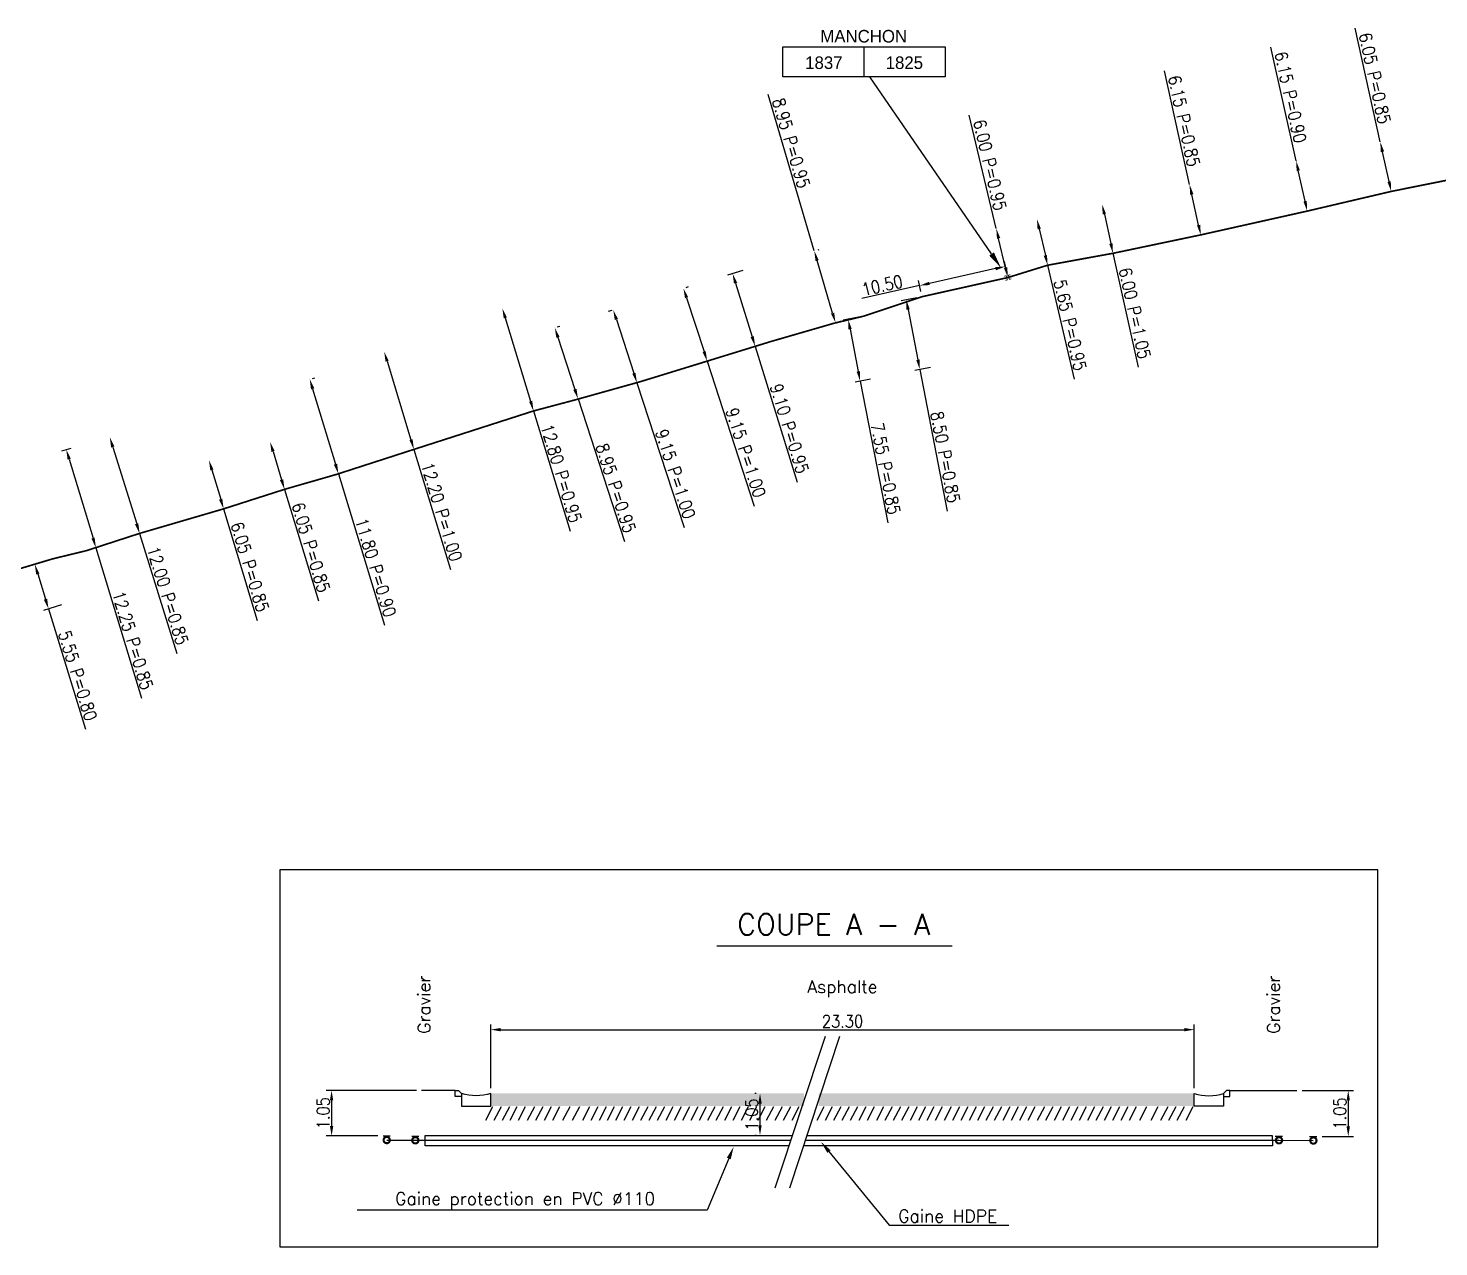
# Model space of a CAD drawing. Header units: millimetres. Extents: x 139000 to 140000, y 124026 to 124498.
# Drawn here: x 139328 to 139496.4, y 124191.3 to 124336.8 of the extents above; entities that cross this region are included whole.
import ezdxf
from ezdxf.enums import TextEntityAlignment as Align

# ---------------------------------------------------------------- set-up
doc = ezdxf.new("R2010")
doc.units = ezdxf.units.MM
doc.linetypes.add('CENTER2', pattern=[28.575, 19.05, -3.175, 3.175, -3.175])
doc.layers.get('0').update_dxf_attribs({"linetype": 'CONTINUOUS'})
doc.layers.get('DEFPOINTS').update_dxf_attribs({"linetype": 'CONTINUOUS'})
doc.layers.add('BF05', color=7, linetype='CONTINUOUS')
doc.layers.add('O_100', color=6, linetype='CONTINUOUS')
doc.styles.get("Standard").update_dxf_attribs({"font": 'romans.shx', "width": 0.85})
doc.styles.add('TXT', font='txt')
doc.dimstyles.get("Standard").update_dxf_attribs({"dimtxt": 1.5, "dimasz": 1.2, "dimexe": 0.625, "dimexo": 0.625, "dimgap": 0.25, "dimtad": 1, "dimdec": 1, "dimzin": 0, "dimdsep": 46, "dimtxsty": 'Standard', "dimcen": -0.5, "dimadec": 0, "dimazin": 0, "dimtfac": 1, "dimtdec": 1, "dimtmove": 0, "dimatfit": 3, "dimfxl": 0, "dimtolj": 1, "dimtzin": 0, "dimarcsym": 0})

# ---------------------------------------------------------------- blocks, each defined once
blk = doc.blocks.new('*D4')
at = {"layer": 'DEFPOINTS', "color": 0, "linetype": 'Continuous', "transparency": 16777216}
for p in [(139384.59, 124303.38), (139388.31, 124291.13), (139388.31, 124291.13)]:
    blk.add_point(p, dxfattribs=at)
at = {"layer": 'O_100', "color": 0, "linetype": 'Continuous', "lineweight": -2, "transparency": 16777216}
for p, q in [((139384.94, 124302.23), (139387.96, 124292.28)), ((139388.31, 124291.13), (139392.67, 124276.78))]:
    blk.add_line(p, q, dxfattribs=at)
at = {"layer": 'O_100', "color": 0, "linetype": 'Continuous', "transparency": 16777216}
for points in [[(139385.13, 124302.29), (139384.75, 124302.18), (139384.59, 124303.38)], [(139388.15, 124292.34), (139387.77, 124292.22), (139388.31, 124291.13)]]:
    blk.add_solid(points, dxfattribs=at)
at = {"layer": 'O_100', "color": 0, "linetype": 'Continuous', "transparency": 16777216, "insert": (139391.62, 124283.68), "char_height": 1.5, "attachment_point": 5, "rotation": 286.8833}
blk.add_mtext('\\A1;12.80 P=0.95', dxfattribs=at)
blk = doc.blocks.new('*D5')
at = {"layer": 'DEFPOINTS', "color": 0, "linetype": 'Continuous', "transparency": 16777216}
for p in [(139370.48, 124298.22), (139374.03, 124286.54), (139374.03, 124286.54)]:
    blk.add_point(p, dxfattribs=at)
at = {"layer": 'O_100', "color": 0, "linetype": 'Continuous', "lineweight": -2, "transparency": 16777216}
for p, q in [((139370.83, 124297.07), (139373.68, 124287.69)), ((139374.03, 124286.54), (139378.38, 124272.19))]:
    blk.add_line(p, q, dxfattribs=at)
at = {"layer": 'O_100', "color": 0, "linetype": 'Continuous', "transparency": 16777216}
for points in [[(139371.02, 124297.13), (139370.64, 124297.01), (139370.48, 124298.22)], [(139373.87, 124287.75), (139373.49, 124287.63), (139374.03, 124286.54)]]:
    blk.add_solid(points, dxfattribs=at)
at = {"layer": 'O_100', "color": 0, "linetype": 'Continuous', "transparency": 16777216, "insert": (139377.34, 124279.09), "char_height": 1.5, "attachment_point": 5, "rotation": 286.8833}
blk.add_mtext('\\A1;12.20 P=1.00', dxfattribs=at)
blk = doc.blocks.new('*D6')
at = {"layer": 'DEFPOINTS', "color": 0, "linetype": 'Continuous', "transparency": 16777216}
for p in [(139361.31, 124294.84), (139364.74, 124283.54), (139365.01, 124283.63)]:
    blk.add_point(p, dxfattribs=at)
at = {"layer": 'O_100', "color": 0, "linetype": 'Continuous', "lineweight": -2, "transparency": 16777216}
for p, q in [((139361.91, 124295.02), (139362.19, 124295.1)), ((139361.94, 124293.77), (139364.67, 124284.78)), ((139365.01, 124283.63), (139370.5, 124265.55)), ((139365.34, 124283.73), (139365.61, 124283.81))]:
    blk.add_line(p, q, dxfattribs=at)
at = {"layer": 'O_100', "color": 0, "linetype": 'Continuous', "transparency": 16777216}
for points in [[(139362.13, 124293.83), (139361.74, 124293.71), (139361.59, 124294.92)], [(139364.86, 124284.83), (139364.47, 124284.72), (139365.01, 124283.63)]]:
    blk.add_solid(points, dxfattribs=at)
at = {"layer": 'O_100', "color": 0, "linetype": 'Continuous', "transparency": 16777216, "insert": (139369.46, 124272.44), "char_height": 1.5, "attachment_point": 5, "rotation": 286.8833}
blk.add_mtext('\\A1;11.80 P=0.90', dxfattribs=at)
blk = doc.blocks.new('*D7')
at = {"layer": 'DEFPOINTS', "color": 0, "linetype": 'Continuous', "transparency": 16777216}
for p in [(139356.86, 124287.44), (139358.58, 124281.77), (139358.58, 124281.77)]:
    blk.add_point(p, dxfattribs=at)
at = {"layer": 'O_100', "color": 0, "linetype": 'Continuous', "lineweight": -2, "transparency": 16777216}
for p, q in [((139357.21, 124286.29), (139358.23, 124282.92)), ((139358.58, 124281.77), (139362.62, 124268.46))]:
    blk.add_line(p, q, dxfattribs=at)
at = {"layer": 'O_100', "color": 0, "linetype": 'Continuous', "transparency": 16777216}
for points in [[(139357.4, 124286.35), (139357.02, 124286.23), (139356.86, 124287.44)], [(139358.43, 124282.97), (139358.04, 124282.86), (139358.58, 124281.77)]]:
    blk.add_solid(points, dxfattribs=at)
at = {"layer": 'O_100', "color": 0, "linetype": 'Continuous', "transparency": 16777216, "insert": (139361.73, 124274.83), "char_height": 1.5, "attachment_point": 5, "rotation": 286.8833}
blk.add_mtext('\\A1;6.05 P=0.85', dxfattribs=at)
blk = doc.blocks.new('*D8')
at = {"layer": 'DEFPOINTS', "color": 0, "linetype": 'Continuous', "transparency": 16777216}
for p in [(139349.56, 124285.23), (139351.31, 124279.44), (139351.31, 124279.44)]:
    blk.add_point(p, dxfattribs=at)
at = {"layer": 'O_100', "color": 0, "linetype": 'Continuous', "lineweight": -2, "transparency": 16777216}
for p, q in [((139349.91, 124284.09), (139350.96, 124280.59)), ((139351.31, 124279.44), (139355.33, 124266.13))]:
    blk.add_line(p, q, dxfattribs=at)
at = {"layer": 'O_100', "color": 0, "linetype": 'Continuous', "transparency": 16777216}
for points in [[(139350.1, 124284.14), (139349.72, 124284.03), (139349.56, 124285.23)], [(139351.15, 124280.65), (139350.77, 124280.53), (139351.31, 124279.44)]]:
    blk.add_solid(points, dxfattribs=at)
at = {"layer": 'O_100', "color": 0, "linetype": 'Continuous', "transparency": 16777216, "insert": (139354.45, 124272.5), "char_height": 1.5, "attachment_point": 5, "rotation": 286.802}
blk.add_mtext('\\A1;6.05 P=0.85', dxfattribs=at)
blk = doc.blocks.new('*D9')
at = {"layer": 'DEFPOINTS', "color": 0, "linetype": 'Continuous', "transparency": 16777216}
for p in [(139337.72, 124287.97), (139341.28, 124276.51), (139341.28, 124276.51)]:
    blk.add_point(p, dxfattribs=at)
at = {"layer": 'O_100', "color": 0, "linetype": 'Continuous', "lineweight": -2, "transparency": 16777216}
for p, q in [((139338.08, 124286.82), (139340.93, 124277.66)), ((139341.28, 124276.51), (139345.74, 124262.19))]:
    blk.add_line(p, q, dxfattribs=at)
at = {"layer": 'O_100', "color": 0, "linetype": 'Continuous', "transparency": 16777216}
for points in [[(139338.27, 124286.88), (139337.88, 124286.76), (139337.72, 124287.97)], [(139341.12, 124277.72), (139340.73, 124277.6), (139341.28, 124276.51)]]:
    blk.add_solid(points, dxfattribs=at)
at = {"layer": 'O_100', "color": 0, "linetype": 'Continuous', "transparency": 16777216, "insert": (139344.64, 124269.07), "char_height": 1.5, "attachment_point": 5, "rotation": 287.2743}
blk.add_mtext('\\A1;12.00 P=0.85', dxfattribs=at)
blk = doc.blocks.new('*D10')
at = {"layer": 'DEFPOINTS', "color": 0, "linetype": 'Continuous', "transparency": 16777216}
for p in [(139331.39, 124286.18), (139334.93, 124274.45), (139336.06, 124274.79)]:
    blk.add_point(p, dxfattribs=at)
at = {"layer": 'O_100', "color": 0, "linetype": 'Continuous', "lineweight": -2, "transparency": 16777216}
for p, q in [((139331.99, 124286.36), (139333.12, 124286.7)), ((139332.87, 124285.37), (139335.72, 124275.94)), ((139335.53, 124274.63), (139336.66, 124274.98)), ((139336.06, 124274.79), (139341.49, 124256.83))]:
    blk.add_line(p, q, dxfattribs=at)
at = {"layer": 'O_100', "color": 0, "linetype": 'Continuous', "transparency": 16777216}
for points in [[(139333.06, 124285.43), (139332.68, 124285.32), (139332.52, 124286.52)], [(139335.91, 124276), (139335.53, 124275.89), (139336.06, 124274.79)]]:
    blk.add_solid(points, dxfattribs=at)
at = {"layer": 'O_100', "color": 0, "linetype": 'Continuous', "transparency": 16777216, "insert": (139340.45, 124263.73), "char_height": 1.5, "attachment_point": 5, "rotation": 286.802}
blk.add_mtext('\\A1;12.25 P=0.85', dxfattribs=at)
blk = doc.blocks.new('*D11')
at = {"layer": 'DEFPOINTS', "color": 0, "linetype": 'Continuous', "transparency": 16777216}
for p in [(139330.93, 124273.48), (139330.4, 124267.51), (139332.56, 124268.17)]:
    blk.add_point(p, dxfattribs=at)
at = {"layer": 'O_100', "color": 0, "linetype": 'Continuous', "lineweight": -2, "transparency": 16777216}
for p, q in [((139330.34, 124273.29), (139328.17, 124272.63)), ((139329.12, 124271.67), (139330.05, 124268.65)), ((139331.97, 124267.99), (139329.8, 124267.32)), ((139330.4, 124267.51), (139334.82, 124253.12))]:
    blk.add_line(p, q, dxfattribs=at)
at = {"layer": 'O_100', "color": 0, "linetype": 'Continuous', "transparency": 16777216}
for points in [[(139329.31, 124271.72), (139328.93, 124271.61), (139328.77, 124272.81)], [(139330.24, 124268.71), (139329.85, 124268.6), (139330.4, 124267.51)]]:
    blk.add_solid(points, dxfattribs=at)
at = {"layer": 'O_100', "color": 0, "linetype": 'Continuous', "transparency": 16777216, "insert": (139333.9, 124259.52), "char_height": 1.5, "attachment_point": 5, "rotation": 287.0768}
blk.add_mtext('\\A1;5.55 P=0.80', dxfattribs=at)
blk = doc.blocks.new('*D64')
at = {"layer": 'DEFPOINTS', "color": 0, "linetype": 'Continuous', "transparency": 16777216}
for p in [(139489.4, 124323.25), (139489.4, 124323.25), (139490.71, 124317.34)]:
    blk.add_point(p, dxfattribs=at)
at = {"layer": 'O_100', "color": 0, "linetype": 'Continuous', "lineweight": -2, "transparency": 16777216}
for p, q in [((139489.4, 124323.25), (139486.4, 124336.83)), ((139490.45, 124318.52), (139489.66, 124322.08))]:
    blk.add_line(p, q, dxfattribs=at)
at = {"layer": 'O_100', "color": 0, "linetype": 'Continuous', "transparency": 16777216}
for points in [[(139489.86, 124322.12), (139489.47, 124322.04), (139489.4, 124323.25)], [(139490.65, 124318.56), (139490.26, 124318.47), (139490.71, 124317.34)]]:
    blk.add_solid(points, dxfattribs=at)
at = {"layer": 'O_100', "color": 0, "linetype": 'Continuous', "transparency": 16777216, "insert": (139488.75, 124330.84), "char_height": 1.5, "attachment_point": 5, "rotation": 282.4931}
blk.add_mtext('\\A1;6.05 P=0.85', dxfattribs=at)
blk = doc.blocks.new('*D65')
at = {"layer": 'DEFPOINTS', "color": 0, "linetype": 'Continuous', "transparency": 16777216}
for p in [(139479.35, 124321), (139479.35, 124321), (139480.68, 124314.99)]:
    blk.add_point(p, dxfattribs=at)
at = {"layer": 'O_100', "color": 0, "linetype": 'Continuous', "lineweight": -2, "transparency": 16777216}
for p, q in [((139479.35, 124321), (139476.34, 124334.57)), ((139480.42, 124316.17), (139479.61, 124319.83))]:
    blk.add_line(p, q, dxfattribs=at)
at = {"layer": 'O_100', "color": 0, "linetype": 'Continuous', "transparency": 16777216}
for points in [[(139479.81, 124319.87), (139479.42, 124319.78), (139479.35, 124321)], [(139480.62, 124316.21), (139480.23, 124316.12), (139480.68, 124314.99)]]:
    blk.add_solid(points, dxfattribs=at)
at = {"layer": 'O_100', "color": 0, "linetype": 'Continuous', "transparency": 16777216, "insert": (139478.69, 124328.59), "char_height": 1.5, "attachment_point": 5, "rotation": 282.4931}
blk.add_mtext('\\A1;6.15 P=0.90', dxfattribs=at)
blk = doc.blocks.new('*D66')
at = {"layer": 'DEFPOINTS', "color": 0, "linetype": 'Continuous', "transparency": 16777216}
for p in [(139456.2, 124315.8), (139457.49, 124309.95), (139457.49, 124309.95)]:
    blk.add_point(p, dxfattribs=at)
at = {"layer": 'O_100', "color": 0, "linetype": 'Continuous', "lineweight": -2, "transparency": 16777216}
for p, q in [((139456.46, 124314.63), (139457.23, 124311.12)), ((139457.49, 124309.95), (139460.5, 124296.37))]:
    blk.add_line(p, q, dxfattribs=at)
at = {"layer": 'O_100', "color": 0, "linetype": 'Continuous', "transparency": 16777216}
for points in [[(139456.65, 124314.68), (139456.26, 124314.59), (139456.2, 124315.8)], [(139457.43, 124311.16), (139457.04, 124311.07), (139457.49, 124309.95)]]:
    blk.add_solid(points, dxfattribs=at)
at = {"layer": 'O_100', "color": 0, "linetype": 'Continuous', "transparency": 16777216, "insert": (139460.1, 124302.79), "char_height": 1.5, "attachment_point": 5, "rotation": 282.4931}
blk.add_mtext('\\A1;6.00 P=1.05', dxfattribs=at)
blk = doc.blocks.new('*D67')
at = {"layer": 'DEFPOINTS', "color": 0, "linetype": 'Continuous', "transparency": 16777216}
for p in [(139466.64, 124318.15), (139466.64, 124318.15), (139467.97, 124312.15)]:
    blk.add_point(p, dxfattribs=at)
at = {"layer": 'O_100', "color": 0, "linetype": 'Continuous', "lineweight": -2, "transparency": 16777216}
for p, q in [((139466.64, 124318.15), (139463.63, 124331.73)), ((139467.71, 124313.32), (139466.9, 124316.98))]:
    blk.add_line(p, q, dxfattribs=at)
at = {"layer": 'O_100', "color": 0, "linetype": 'Continuous', "transparency": 16777216}
for points in [[(139467.1, 124317.02), (139466.7, 124316.94), (139466.64, 124318.15)], [(139467.91, 124313.36), (139467.52, 124313.28), (139467.97, 124312.15)]]:
    blk.add_solid(points, dxfattribs=at)
at = {"layer": 'O_100', "color": 0, "linetype": 'Continuous', "transparency": 16777216, "insert": (139465.98, 124325.74), "char_height": 1.5, "attachment_point": 5, "rotation": 282.4931}
blk.add_mtext('\\A1;6.15 P=0.85', dxfattribs=at)
blk = doc.blocks.new('*D68')
at = {"layer": 'DEFPOINTS', "color": 0, "linetype": 'Continuous', "transparency": 16777216}
for p in [(139444.65, 124308.38), (139444.95, 124307.06), (139434.69, 124304.77)]:
    blk.add_point(p, dxfattribs=at)
at = {"layer": 'O_100', "color": 0, "linetype": 'Continuous', "lineweight": -2, "transparency": 16777216}
for p, q in [((139443.48, 124308.12), (139435.57, 124306.35)), ((139444.81, 124307.67), (139444.52, 124308.99)), ((139434.4, 124306.09), (139427.52, 124304.55)), ((139434.56, 124305.38), (139434.26, 124306.7))]:
    blk.add_line(p, q, dxfattribs=at)
at = {"layer": 'O_100', "color": 0, "linetype": 'Continuous', "transparency": 16777216}
for points in [[(139443.44, 124308.31), (139443.52, 124307.92), (139444.65, 124308.38)], [(139435.52, 124306.55), (139435.61, 124306.16), (139434.4, 124306.09)]]:
    blk.add_solid(points, dxfattribs=at)
at = {"layer": 'O_100', "color": 0, "linetype": 'Continuous', "transparency": 16777216, "insert": (139429.94, 124306.12), "char_height": 1.5, "attachment_point": 5, "rotation": 12.587}
blk.add_mtext('\\A1;10.50', dxfattribs=at)
blk = doc.blocks.new('*D69')
at = {"layer": 'DEFPOINTS', "color": 0, "linetype": 'Continuous', "transparency": 16777216}
for p in [(139443.56, 124312.9), (139443.56, 124312.9), (139444.95, 124307.06)]:
    blk.add_point(p, dxfattribs=at)
at = {"layer": 'O_100', "color": 0, "linetype": 'Continuous', "lineweight": -2, "transparency": 16777216}
for p, q in [((139443.56, 124312.9), (139440.34, 124326.43)), ((139442.95, 124312.76), (139442.95, 124312.76)), ((139444.67, 124308.23), (139443.84, 124311.73)), ((139444.34, 124306.92), (139444.34, 124306.92))]:
    blk.add_line(p, q, dxfattribs=at)
at = {"layer": 'O_100', "color": 0, "linetype": 'Continuous', "transparency": 16777216}
for points in [[(139444.03, 124311.78), (139443.64, 124311.69), (139443.56, 124312.9)], [(139444.86, 124308.28), (139444.47, 124308.18), (139444.95, 124307.06)]]:
    blk.add_solid(points, dxfattribs=at)
at = {"layer": 'O_100', "color": 0, "linetype": 'Continuous', "transparency": 16777216, "insert": (139442.79, 124320.48), "char_height": 1.5, "attachment_point": 5, "rotation": 283.3671}
blk.add_mtext('\\A1;6.00 P=0.95', dxfattribs=at)
blk = doc.blocks.new('*D70')
at = {"layer": 'DEFPOINTS', "color": 0, "linetype": 'Continuous', "transparency": 16777216}
for p in [(139448.41, 124314.03), (139449.69, 124308.53), (139449.69, 124308.53)]:
    blk.add_point(p, dxfattribs=at)
at = {"layer": 'O_100', "color": 0, "linetype": 'Continuous', "lineweight": -2, "transparency": 16777216}
for p, q in [((139448.68, 124312.86), (139449.42, 124309.69)), ((139449.69, 124308.53), (139452.86, 124294.92))]:
    blk.add_line(p, q, dxfattribs=at)
at = {"layer": 'O_100', "color": 0, "linetype": 'Continuous', "transparency": 16777216}
for points in [[(139448.88, 124312.91), (139448.49, 124312.81), (139448.41, 124314.03)], [(139449.61, 124309.74), (139449.22, 124309.65), (139449.69, 124308.53)]]:
    blk.add_solid(points, dxfattribs=at)
at = {"layer": 'O_100', "color": 0, "linetype": 'Continuous', "transparency": 16777216, "insert": (139452.38, 124301.37), "char_height": 1.5, "attachment_point": 5, "rotation": 283.0988}
blk.add_mtext('\\A1;5.65 P=0.95', dxfattribs=at)
blk = doc.blocks.new('MES_MAN')
at = {"linetype": 'Continuous', "flags": 128}
blk.add_lwpolyline([(0, 0), (-4.847, 0), (-4.847, 1.793), (0, 1.793), (4.847, 1.793), (4.847, 0)], close=True, dxfattribs=at)
blk.add_lwpolyline([(0, 1.793), (0, 0)], dxfattribs=at)
at = {"linetype": 'Continuous', "style": 'TXT'}
blk.add_text('MANCHON', height=0.75, dxfattribs=at).set_placement((-0.015, 2.43), align=Align.MIDDLE)
for tag, p in [('M1', (-2.393, 0.848)), ('M2', (2.412, 0.848))]:
    blk.add_attdef(tag, text='', height=0.75, dxfattribs=at).set_placement(p, align=Align.MIDDLE)
blk = doc.blocks.new('MANCHON')
at = {"linetype": 'ByBlock', "const_width": 0.1, "flags": 128}
for points in [[(-0.38, 0.25), (-0.13, 0.25), (-0.13, -0.25), (-0.38, -0.25)], [(0.36, 0.25), (0.11, 0.25), (0.11, -0.25), (0.36, -0.25)]]:
    blk.add_lwpolyline(points, dxfattribs=at)
at = {"linetype": 'ByBlock'}
blk.add_point((0, 0), dxfattribs=at)
blk = doc.blocks.new('*D71')
at = {"layer": 'DEFPOINTS', "color": 0, "linetype": 'Continuous', "transparency": 16777216}
for p in [(139432.81, 124304.41), (139434.69, 124304.77), (139436.31, 124296.43)]:
    blk.add_point(p, dxfattribs=at)
at = {"layer": 'O_100', "color": 0, "linetype": 'Continuous', "lineweight": -2, "transparency": 16777216}
for p, q in [((139434.08, 124304.65), (139432.19, 124304.29)), ((139433.04, 124303.23), (139434.2, 124297.24)), ((139435.7, 124296.31), (139433.82, 124295.94)), ((139434.43, 124296.06), (139437.71, 124279.16))]:
    blk.add_line(p, q, dxfattribs=at)
at = {"layer": 'O_100', "color": 0, "linetype": 'Continuous', "transparency": 16777216}
for points in [[(139433.23, 124303.27), (139432.84, 124303.19), (139432.81, 124304.41)], [(139434.4, 124297.28), (139434, 124297.2), (139434.43, 124296.06)]]:
    blk.add_solid(points, dxfattribs=at)
at = {"layer": 'O_100', "color": 0, "linetype": 'Continuous', "transparency": 16777216, "insert": (139437.48, 124285.61), "char_height": 1.5, "attachment_point": 5, "rotation": 280.9934}
blk.add_mtext('\\A1;8.50 P=0.85', dxfattribs=at)
blk = doc.blocks.new('*D72')
at = {"layer": 'DEFPOINTS', "color": 0, "linetype": 'Continuous', "transparency": 16777216}
for p in [(139425.87, 124302.08), (139427.7, 124302.44), (139429.14, 124295.03)]:
    blk.add_point(p, dxfattribs=at)
at = {"layer": 'O_100', "color": 0, "linetype": 'Continuous', "lineweight": -2, "transparency": 16777216}
for p, q in [((139427.09, 124302.32), (139425.26, 124301.96)), ((139426.1, 124300.9), (139427.08, 124295.85)), ((139428.53, 124294.91), (139426.7, 124294.55)), ((139427.31, 124294.67), (139430.59, 124277.78))]:
    blk.add_line(p, q, dxfattribs=at)
at = {"layer": 'O_100', "color": 0, "linetype": 'Continuous', "transparency": 16777216}
for points in [[(139426.3, 124300.94), (139425.91, 124300.87), (139425.87, 124302.08)], [(139427.28, 124295.89), (139426.89, 124295.81), (139427.31, 124294.67)]]:
    blk.add_solid(points, dxfattribs=at)
at = {"layer": 'O_100', "color": 0, "linetype": 'Continuous', "transparency": 16777216, "insert": (139430.36, 124284.23), "char_height": 1.5, "attachment_point": 5, "rotation": 280.9934}
blk.add_mtext('\\A1;7.55 P=0.85', dxfattribs=at)
blk = doc.blocks.new('*D73')
at = {"layer": 'DEFPOINTS', "color": 0, "linetype": 'Continuous', "transparency": 16777216}
for p in [(139421.69, 124310.2), (139424.22, 124301.61), (139424.36, 124301.65)]:
    blk.add_point(p, dxfattribs=at)
at = {"layer": 'O_100', "color": 0, "linetype": 'Continuous', "lineweight": -2, "transparency": 16777216}
for p, q in [((139421.83, 124310.24), (139416.31, 124328.93)), ((139422.29, 124310.37), (139422.43, 124310.41)), ((139424.02, 124302.8), (139422.17, 124309.09)), ((139424.82, 124301.79), (139424.96, 124301.83))]:
    blk.add_line(p, q, dxfattribs=at)
at = {"layer": 'O_100', "color": 0, "linetype": 'Continuous', "transparency": 16777216}
for points in [[(139422.36, 124309.14), (139421.98, 124309.03), (139421.83, 124310.24)], [(139424.21, 124302.86), (139423.83, 124302.75), (139424.36, 124301.65)]]:
    blk.add_solid(points, dxfattribs=at)
at = {"layer": 'O_100', "color": 0, "linetype": 'Continuous', "transparency": 16777216, "insert": (139419.07, 124323.1), "char_height": 1.5, "attachment_point": 5, "rotation": 286.4455}
blk.add_mtext('\\A1;8.95 P=0.95', dxfattribs=at)
blk = doc.blocks.new('*D74')
at = {"layer": 'DEFPOINTS', "color": 0, "linetype": 'Continuous', "transparency": 16777216}
for p in [(139413.89, 124308.09), (139416.58, 124299.4), (139414.77, 124298.84)]:
    blk.add_point(p, dxfattribs=at)
at = {"layer": 'O_100', "color": 0, "linetype": 'Continuous', "lineweight": -2, "transparency": 16777216}
for p, q in [((139413.29, 124307.91), (139411.48, 124307.35)), ((139412.43, 124306.39), (139414.41, 124299.99)), ((139415.98, 124299.22), (139414.17, 124298.66)), ((139414.77, 124298.84), (139419.79, 124282.62))]:
    blk.add_line(p, q, dxfattribs=at)
at = {"layer": 'O_100', "color": 0, "linetype": 'Continuous', "transparency": 16777216}
for points in [[(139412.63, 124306.45), (139412.24, 124306.33), (139412.08, 124307.53)], [(139414.61, 124300.05), (139414.22, 124299.93), (139414.77, 124298.84)]]:
    blk.add_solid(points, dxfattribs=at)
at = {"layer": 'O_100', "color": 0, "linetype": 'Continuous', "transparency": 16777216, "insert": (139418.86, 124289.01), "char_height": 1.5, "attachment_point": 5, "rotation": 287.1974}
blk.add_mtext('\\A1;9.10 P=0.95', dxfattribs=at)
blk = doc.blocks.new('*D75')
at = {"layer": 'DEFPOINTS', "color": 0, "linetype": 'Continuous', "transparency": 16777216}
for p in [(139405.92, 124305.69), (139408.76, 124296.99), (139409.04, 124297.08)]:
    blk.add_point(p, dxfattribs=at)
at = {"layer": 'O_100', "color": 0, "linetype": 'Continuous', "lineweight": -2, "transparency": 16777216}
for p, q in [((139406.52, 124305.88), (139406.8, 124305.97)), ((139406.58, 124304.64), (139408.67, 124298.22)), ((139409.04, 124297.08), (139414.67, 124279.78)), ((139409.35, 124297.18), (139409.63, 124297.27))]:
    blk.add_line(p, q, dxfattribs=at)
at = {"layer": 'O_100', "color": 0, "linetype": 'Continuous', "transparency": 16777216}
for points in [[(139406.77, 124304.7), (139406.39, 124304.58), (139406.21, 124305.78)], [(139408.86, 124298.28), (139408.48, 124298.16), (139409.04, 124297.08)]]:
    blk.add_solid(points, dxfattribs=at)
at = {"layer": 'O_100', "color": 0, "linetype": 'Continuous', "transparency": 16777216, "insert": (139413.65, 124286.16), "char_height": 1.5, "attachment_point": 5, "rotation": 288.0385}
blk.add_mtext('\\A1;9.15 P=1.00', dxfattribs=at)
blk = doc.blocks.new('*D76')
at = {"layer": 'DEFPOINTS', "color": 0, "linetype": 'Continuous', "transparency": 16777216}
for p in [(139398.25, 124303.33), (139400.66, 124294.49), (139401.08, 124294.63)]:
    blk.add_point(p, dxfattribs=at)
at = {"layer": 'O_100', "color": 0, "linetype": 'Continuous', "lineweight": -2, "transparency": 16777216}
for p, q in [((139397.66, 124303.13), (139397.23, 124303)), ((139398.2, 124302.05), (139400.29, 124295.63)), ((139400.49, 124294.43), (139400.07, 124294.3)), ((139400.66, 124294.49), (139406.28, 124277.23))]:
    blk.add_line(p, q, dxfattribs=at)
at = {"layer": 'O_100', "color": 0, "linetype": 'Continuous', "transparency": 16777216}
for points in [[(139398.39, 124302.11), (139398.01, 124301.99), (139397.83, 124303.19)], [(139400.48, 124295.69), (139400.1, 124295.57), (139400.66, 124294.49)]]:
    blk.add_solid(points, dxfattribs=at)
at = {"layer": 'O_100', "color": 0, "linetype": 'Continuous', "transparency": 16777216, "insert": (139405.25, 124283.61), "char_height": 1.5, "attachment_point": 5, "rotation": 288.0385}
blk.add_mtext('\\A1;9.15 P=1.00', dxfattribs=at)
blk = doc.blocks.new('*D77')
at = {"layer": 'DEFPOINTS', "color": 0, "linetype": 'Continuous', "transparency": 16777216}
for p in [(139390.55, 124300.97), (139393.32, 124292.46), (139393.62, 124292.56)]:
    blk.add_point(p, dxfattribs=at)
at = {"layer": 'O_100', "color": 0, "linetype": 'Continuous', "lineweight": -2, "transparency": 16777216}
for p, q in [((139391.14, 124301.16), (139391.44, 124301.26)), ((139391.22, 124299.93), (139393.25, 124293.7)), ((139393.62, 124292.56), (139399.16, 124275.53)), ((139393.91, 124292.65), (139394.21, 124292.75))]:
    blk.add_line(p, q, dxfattribs=at)
at = {"layer": 'O_100', "color": 0, "linetype": 'Continuous', "transparency": 16777216}
for points in [[(139391.41, 124299.99), (139391.03, 124299.86), (139390.85, 124301.07)], [(139393.44, 124293.76), (139393.06, 124293.64), (139393.62, 124292.56)]]:
    blk.add_solid(points, dxfattribs=at)
at = {"layer": 'O_100', "color": 0, "linetype": 'Continuous', "transparency": 16777216, "insert": (139398.14, 124281.91), "char_height": 1.5, "attachment_point": 5, "rotation": 288.0385}
blk.add_mtext('\\A1;8.95 P=0.95', dxfattribs=at)
blk = doc.blocks.new('*D105')
at = {"layer": 'BF05', "color": 0, "linetype": 'Continuous', "lineweight": -2, "transparency": 16777216}
for p, q in [((139374.33, 124210.01), (139363.57, 124210.01)), ((139364.2, 124208.81), (139364.2, 124205.77)), ((139369.72, 124204.57), (139363.57, 124204.57))]:
    blk.add_line(p, q, dxfattribs=at)
at = {"layer": 'BF05', "color": 0, "linetype": 'Continuous', "transparency": 16777216}
for points in [[(139364, 124208.81), (139364.4, 124208.81), (139364.2, 124210.01)], [(139364, 124205.77), (139364.4, 124205.77), (139364.2, 124204.57)]]:
    blk.add_solid(points, dxfattribs=at)
at = {"layer": 'DEFPOINTS', "color": 0, "linetype": 'Continuous', "transparency": 16777216}
for p in [(139374.95, 124210.01), (139364.2, 124204.57), (139370.35, 124204.57)]:
    blk.add_point(p, dxfattribs=at)
at = {"layer": 'BF05', "color": 0, "linetype": 'Continuous', "transparency": 16777216, "insert": (139363.2, 124207.29), "char_height": 1.5, "attachment_point": 5, "rotation": 90}
blk.add_mtext('\\A1;1.05', dxfattribs=at)
blk = doc.blocks.new('*D106')
at = {"layer": 'BF05', "color": 0, "linetype": 'Continuous', "lineweight": -2, "transparency": 16777216}
for p, q in [((139480.08, 124210.01), (139486.21, 124210.01)), ((139485.58, 124208.81), (139485.58, 124205.71)), ((139482.45, 124204.51), (139486.21, 124204.51))]:
    blk.add_line(p, q, dxfattribs=at)
at = {"layer": 'BF05', "color": 0, "linetype": 'Continuous', "transparency": 16777216}
for points in [[(139485.38, 124208.81), (139485.78, 124208.81), (139485.58, 124210.01)], [(139485.38, 124205.71), (139485.78, 124205.71), (139485.58, 124204.51)]]:
    blk.add_solid(points, dxfattribs=at)
at = {"layer": 'DEFPOINTS', "color": 0, "linetype": 'Continuous', "transparency": 16777216}
for p in [(139479.46, 124210.01), (139481.82, 124204.51), (139485.58, 124204.51)]:
    blk.add_point(p, dxfattribs=at)
at = {"layer": 'BF05', "color": 0, "linetype": 'Continuous', "transparency": 16777216, "insert": (139484.58, 124207.26), "char_height": 1.5, "attachment_point": 5, "rotation": 90}
blk.add_mtext('\\A1;1.05', dxfattribs=at)
blk = doc.blocks.new('*D107')
at = {"layer": 'BF05', "color": 0, "linetype": 'Continuous', "lineweight": -2, "transparency": 16777216}
for p, q in [((139383.2, 124210.27), (139383.2, 124217.89)), ((139384.4, 124217.26), (139466, 124217.26)), ((139467.2, 124210.27), (139467.2, 124217.89))]:
    blk.add_line(p, q, dxfattribs=at)
at = {"layer": 'BF05', "color": 0, "linetype": 'Continuous', "transparency": 16777216}
for points in [[(139384.4, 124217.46), (139384.4, 124217.06), (139383.2, 124217.26)], [(139466, 124217.46), (139466, 124217.06), (139467.2, 124217.26)]]:
    blk.add_solid(points, dxfattribs=at)
at = {"layer": 'DEFPOINTS', "color": 0, "linetype": 'Continuous', "transparency": 16777216}
for p in [(139467.2, 124217.26), (139383.2, 124209.64), (139467.2, 124209.64)]:
    blk.add_point(p, dxfattribs=at)
at = {"layer": 'BF05', "color": 0, "linetype": 'Continuous', "transparency": 16777216, "insert": (139425.2, 124218.26), "char_height": 1.5, "attachment_point": 5}
blk.add_mtext('\\A1;23.30', dxfattribs=at)
blk = doc.blocks.new('*D108')
at = {"layer": 'BF05', "color": 0, "linetype": 'Continuous', "lineweight": -2, "transparency": 16777216}
for p, q in [((139414.91, 124209.64), (139414.72, 124209.64)), ((139415.35, 124205.84), (139415.35, 124208.44)), ((139414.91, 124204.64), (139414.72, 124204.64))]:
    blk.add_line(p, q, dxfattribs=at)
at = {"layer": 'BF05', "color": 0, "linetype": 'Continuous', "transparency": 16777216}
for points in [[(139415.15, 124208.44), (139415.55, 124208.44), (139415.35, 124209.64)], [(139415.15, 124205.84), (139415.55, 124205.84), (139415.35, 124204.64)]]:
    blk.add_solid(points, dxfattribs=at)
at = {"layer": 'DEFPOINTS', "color": 0, "linetype": 'Continuous', "transparency": 16777216}
for p in [(139415.35, 124209.64), (139415.54, 124209.64), (139415.54, 124204.64)]:
    blk.add_point(p, dxfattribs=at)
at = {"layer": 'BF05', "color": 0, "linetype": 'Continuous', "transparency": 16777216, "insert": (139414.35, 124207.14), "char_height": 1.5, "attachment_point": 5, "rotation": 90}
blk.add_mtext('\\A1;1.05', dxfattribs=at)

msp = doc.modelspace()

# ---------------------------------------------------------------- linework, layer by layer
at = {"layer": 'BF05', "linetype": 'CENTER2'}
for p, q in [((139423.12, 124216.43), (139416.55, 124196.59)), ((139424.85, 124216.43), (139418.28, 124196.59))]:
    msp.add_line(p, q, dxfattribs=at)
at = {"layer": 'BF05'}
for p, q in [((139378.97, 124210.01), (139374.95, 124210.01)), ((139471.43, 124210.01), (139479.46, 124210.01))]:
    msp.add_line(p, q, dxfattribs=at)
at = {"layer": 'BF05', "linetype": 'Continuous'}
for p, q in [((139383.43, 124208.05), (139382.58, 124206.43)), ((139384.43, 124208.05), (139383.58, 124206.43)), ((139385.43, 124208.05), (139384.58, 124206.43)), ((139386.32, 124208.05), (139385.47, 124206.43)), ((139387.32, 124208.05), (139386.47, 124206.43)), ((139388.41, 124208.05), (139387.56, 124206.43)), ((139389.41, 124208.05), (139388.56, 124206.43)), ((139390.41, 124208.05), (139389.56, 124206.43)), ((139391.41, 124208.05), (139390.56, 124206.43)), ((139392.63, 124208.05), (139391.78, 124206.43)), ((139393.79, 124208.05), (139392.94, 124206.43)), ((139394.99, 124208.05), (139394.14, 124206.43)), ((139395.99, 124208.05), (139395.14, 124206.43)), ((139396.99, 124208.05), (139396.14, 124206.43)), ((139397.94, 124208.05), (139397.09, 124206.43)), ((139398.94, 124208.05), (139398.09, 124206.43)), ((139399.94, 124208.05), (139399.09, 124206.43)), ((139400.94, 124208.05), (139400.09, 124206.43)), ((139401.94, 124208.05), (139401.09, 124206.43)), ((139402.94, 124208.05), (139402.09, 124206.43)), ((139403.94, 124208.05), (139403.09, 124206.43)), ((139404.94, 124208.05), (139404.09, 124206.43)), ((139405.94, 124208.05), (139405.09, 124206.43)), ((139406.94, 124208.05), (139406.09, 124206.43)), ((139407.94, 124208.05), (139407.09, 124206.43)), ((139408.94, 124208.05), (139408.09, 124206.43)), ((139409.94, 124208.05), (139409.09, 124206.43)), ((139410.94, 124208.05), (139410.09, 124206.43)), ((139411.94, 124208.05), (139411.09, 124206.43)), ((139412.94, 124208.05), (139412.09, 124206.43)), ((139413.94, 124208.05), (139413.09, 124206.43)), ((139414.94, 124208.05), (139414.09, 124206.43)), ((139415.94, 124208.05), (139415.09, 124206.43)), ((139416.94, 124208.05), (139416.09, 124206.43)), ((139417.98, 124208.05), (139417.13, 124206.43)), ((139418.98, 124208.05), (139418.13, 124206.43)), ((139419.98, 124208.05), (139419.13, 124206.43)), ((139422.98, 124208.05), (139422.13, 124206.43)), ((139423.98, 124208.05), (139423.13, 124206.43)), ((139424.98, 124208.05), (139424.13, 124206.43)), ((139425.98, 124208.05), (139425.13, 124206.43)), ((139426.98, 124208.05), (139426.13, 124206.43)), ((139427.98, 124208.05), (139427.13, 124206.43)), ((139428.98, 124208.05), (139428.13, 124206.43)), ((139430.11, 124208.05), (139429.26, 124206.43)), ((139431.11, 124208.05), (139430.26, 124206.43)), ((139432.11, 124208.05), (139431.26, 124206.43)), ((139433.11, 124208.05), (139432.26, 124206.43)), ((139434.11, 124208.05), (139433.26, 124206.43)), ((139435.11, 124208.05), (139434.26, 124206.43)), ((139436.11, 124208.05), (139435.26, 124206.43)), ((139437.11, 124208.05), (139436.26, 124206.43)), ((139438.17, 124208.05), (139437.32, 124206.43)), ((139439.17, 124208.05), (139438.32, 124206.43)), ((139440.17, 124208.05), (139439.32, 124206.43)), ((139441.17, 124208.05), (139440.32, 124206.43)), ((139442.17, 124208.05), (139441.32, 124206.43)), ((139443.17, 124208.05), (139442.32, 124206.43)), ((139444.17, 124208.05), (139443.32, 124206.43)), ((139445.17, 124208.05), (139444.32, 124206.43)), ((139446.17, 124208.05), (139445.32, 124206.43)), ((139447.17, 124208.05), (139446.32, 124206.43)), ((139448.17, 124208.05), (139447.32, 124206.43)), ((139449.3, 124208.05), (139448.45, 124206.43)), ((139450.3, 124208.05), (139449.45, 124206.43)), ((139451.3, 124208.05), (139450.45, 124206.43)), ((139452.3, 124208.05), (139451.45, 124206.43)), ((139453.3, 124208.05), (139452.45, 124206.43)), ((139454.3, 124208.05), (139453.45, 124206.43)), ((139455.3, 124208.05), (139454.45, 124206.43)), ((139456.3, 124208.05), (139455.45, 124206.43)), ((139457.26, 124208.05), (139456.42, 124206.43)), ((139458.26, 124208.05), (139457.42, 124206.43)), ((139459.26, 124208.05), (139458.42, 124206.43)), ((139460.26, 124208.05), (139459.42, 124206.43)), ((139461.51, 124208.05), (139460.66, 124206.43)), ((139462.84, 124208.05), (139461.99, 124206.43)), ((139464.03, 124208.05), (139463.18, 124206.43)), ((139464.98, 124208.05), (139464.13, 124206.43)), ((139465.98, 124208.05), (139465.13, 124206.43)), ((139467.02, 124208.05), (139466.17, 124206.43)), ((139370.35, 124204.57), (139371.2, 124204.57)), ((139373.77, 124204.54), (139374.62, 124204.54)), ((139476.87, 124204.54), (139477.72, 124204.54)), ((139480.97, 124204.51), (139481.82, 124204.51)), ((139411.62, 124201.88), (139409.03, 124195.7)), ((139409.03, 124195.7), (139367.24, 124195.7))]:
    msp.add_line(p, q, dxfattribs=at)
msp.add_lwpolyline([(139358.02, 124236.35), (139358.02, 124191.34), (139489.11, 124191.34), (139489.11, 124236.35)], close=True, dxfattribs=at)
for points in [[(139410.19, 124227.25), (139438.3, 124227.25)], [(139375.38, 124203.39), (139375.38, 124204.64), (139419.22, 124204.64)], [(139418.8, 124203.39), (139375.38, 124203.39)], [(139420.94, 124204.64), (139476.51, 124204.64), (139476.54, 124203.39), (139420.53, 124203.39)]]:
    msp.add_lwpolyline(points, dxfattribs=at)
at = {"layer": 'BF05', "flags": 128}
for points in [[(139378.97, 124210.01), (139379.35, 124210.01), (139379.7, 124209.64), (139379.7, 124209.27), (139378.97, 124209.27)], [(139471.43, 124210.01), (139471.04, 124210.01), (139470.7, 124209.64), (139470.7, 124209.27), (139471.43, 124209.27)]]:
    msp.add_lwpolyline(points, close=True, dxfattribs=at)
for points in [[(139379.7, 124209.64), (139379.7, 124208.14), (139383.2, 124208.14), (139383.2, 124209.64, -0.157721)], [(139470.7, 124209.64), (139470.7, 124208.14), (139467.2, 124208.14), (139467.2, 124209.64, 0.157721)]]:
    msp.add_lwpolyline(points, format="xyb", close=True, dxfattribs=at)
at = {"layer": 'BF05', "linetype": 'Continuous', "const_width": 1.5}
for points in [[(139383.2, 124208.89), (139420.62, 124208.89)], [(139422.35, 124208.89), (139467.2, 124208.89)]]:
    msp.add_lwpolyline(points, dxfattribs=at)
at = {"layer": 'BF05', "linetype": 'Continuous'}
msp.add_solid([(139411.39, 124201.98), (139411.85, 124201.78), (139412.2, 124203.26)], dxfattribs=at)
at = {"layer": 'O_100', "linetype": 'Continuous'}
for p, q in [((139442.99, 124309.87), (139428.48, 124331.01)), ((139423.58, 124202.71), (139430.76, 124193.92)), ((139430.76, 124193.92), (139445.05, 124193.92))]:
    msp.add_line(p, q, dxfattribs=at)
at = {"layer": 'O_100', "linetype": 'Continuous', "const_width": 0.2, "flags": 128}
msp.add_lwpolyline([(139502.58, 124319.72), (139490.71, 124317.34), (139480.68, 124314.99), (139467.97, 124312.15), (139457.49, 124309.95), (139449.69, 124308.53), (139444.95, 124307.06), (139434.69, 124304.77), (139427.7, 124302.44), (139424.22, 124301.61), (139416.58, 124299.4), (139408.76, 124296.99), (139401.08, 124294.63), (139393.32, 124292.46), (139388.31, 124291.13), (139374.03, 124286.54), (139364.74, 124283.54), (139358.58, 124281.77), (139351.31, 124279.44), (139351.31, 124279.44), (139341.28, 124276.51), (139334.93, 124274.45), (139330.93, 124273.48), (139325.98, 124272)], dxfattribs=at)
at = {"layer": 'O_100', "linetype": 'Continuous', "const_width": 0.25, "flags": 128}
for points in [[(139370.41, 124204.08, 1), (139371.16, 124204.08, 1)], [(139373.83, 124204.05, 1), (139374.58, 124204.05, 1)], [(139476.94, 124204.05, 1), (139477.69, 124204.05, 1)], [(139481.04, 124204.02, 1), (139481.79, 124204.02, 1)]]:
    msp.add_lwpolyline(points, format="xyb", close=True, dxfattribs=at)
at = {"layer": 'O_100', "flags": 128}
for points in [[(139370.79, 124204.08), (139370.79, 124204.08), (139374.21, 124204.05), (139419.02, 124204.05)], [(139420.75, 124204.05), (139477.31, 124204.05), (139481.41, 124204.02), (139481.41, 124204.02)]]:
    msp.add_lwpolyline(points, dxfattribs=at)
at = {"layer": 'O_100', "linetype": 'Continuous'}
for points in [[(139443.27, 124310.06), (139442.72, 124309.68), (139444.12, 124308.22)], [(139423.39, 124202.55), (139423.77, 124202.87), (139422.63, 124203.87)]]:
    msp.add_solid(points, dxfattribs=at)

# ---------------------------------------------------------------- block references
at = {"layer": 'O_100', "xscale": 2, "yscale": 2, "zscale": 2}
msp.add_blockref('MES_MAN', (139427.76, 124331.01), dxfattribs=at).add_auto_attribs({'M1': '1837', 'M2': '1825'})
at = {"layer": 'O_100', "rotation": 14.04447983852804}
msp.add_blockref('MANCHON', (139444.95, 124307.06), dxfattribs=at)

# ---------------------------------------------------------------- texts
at = {"layer": 'BF05', "linetype": 'Continuous'}
for s, height, p in [('COUPE A - A', 2.5, (139424.15, 124229.83)), ('Asphalte', 1.5, (139425.18, 124222.14)), ('Gaine protection en PVC %%c110', 1.5, (139387.31, 124196.87))]:
    msp.add_text(s, height=height, dxfattribs=at).set_placement(p, align=Align.MIDDLE)
for p in [(139375.2, 124220.24), (139476.62, 124220.24)]:
    msp.add_text('Gravier', height=1.5, rotation=90, dxfattribs=at).set_placement(p, align=Align.MIDDLE)
at = {"layer": 'O_100', "linetype": 'Continuous'}
msp.add_text('Gaine HDPE', height=1.5, dxfattribs=at).set_placement((139437.76, 124195.04), align=Align.MIDDLE)

# ---------------------------------------------------------------- dimensions: what is measured, and where the dimension line sits
at = {"layer": 'BF05', "linetype": 'Continuous'}
dim = msp.add_linear_dim(base=(139467.2, 124217.26), p1=(139383.2, 124209.64), p2=(139467.2, 124209.64), text='23.30', dimstyle='Standard', dxfattribs=at)
dim.commit()
dim.dimension.update_dxf_attribs({"geometry": '*D107', "text_midpoint": (139425.2, 124218.26)})
for base, p1, p2, picture, middle in [((139364.2, 124204.57), (139374.95, 124210.01), (139370.35, 124204.57), '*D105', (139363.2, 124207.29)), ((139485.58, 124204.51), (139479.46, 124210.01), (139481.82, 124204.51), '*D106', (139484.58, 124207.26)), ((139415.35, 124209.64), (139415.54, 124204.64), (139415.54, 124209.64), '*D108', (139414.35, 124207.14))]:
    dim = msp.add_linear_dim(base=base, p1=p1, p2=p2, angle=90, text='1.05', dimstyle='Standard', dxfattribs=at)
    dim.commit()
    dim.dimension.update_dxf_attribs({"geometry": picture, "text_midpoint": middle})
at = {"layer": 'O_100', "linetype": 'Continuous'}
for p1, p2, text, picture, middle in [((139490.71, 124317.34), (139489.4, 124323.25), '6.05 P=0.85', '*D64', (139488.75, 124330.84)), ((139480.68, 124314.99), (139479.35, 124321), '6.15 P=0.90', '*D65', (139478.69, 124328.59)), ((139467.97, 124312.15), (139466.64, 124318.15), '6.15 P=0.85', '*D67', (139465.98, 124325.74)), ((139444.95, 124307.06), (139443.56, 124312.9), '6.00 P=0.95', '*D69', (139442.79, 124320.48)), ((139456.2, 124315.8), (139457.49, 124309.95), '6.00 P=1.05', '*D66', (139460.1, 124302.79)), ((139448.41, 124314.03), (139449.69, 124308.53), '5.65 P=0.95', '*D70', (139452.38, 124301.37)), ((139384.59, 124303.38), (139388.31, 124291.13), '12.80 P=0.95', '*D4', (139391.62, 124283.68)), ((139370.48, 124298.22), (139374.03, 124286.54), '12.20 P=1.00', '*D5', (139377.34, 124279.09)), ((139337.72, 124287.97), (139341.28, 124276.51), '12.00 P=0.85', '*D9', (139344.64, 124269.07)), ((139356.86, 124287.44), (139358.58, 124281.77), '6.05 P=0.85', '*D7', (139361.73, 124274.83)), ((139349.56, 124285.23), (139351.31, 124279.44), '6.05 P=0.85', '*D8', (139354.45, 124272.5))]:
    dim = msp.add_aligned_dim(p1=p1, p2=p2, distance=0, text=text, dimstyle='Standard', dxfattribs=at)
    dim.commit()
    dim.dimension.update_dxf_attribs({"geometry": picture, "text_midpoint": middle})
for base, p1, p2, angle, text, picture, middle in [((139424.36, 124301.65), (139421.69, 124310.2), (139424.22, 124301.61), 286.4455, '8.95 P=0.95', '*D73', (139418.12, 124322.81)), ((139414.77, 124298.84), (139413.89, 124308.09), (139416.58, 124299.4), 287.1974, '9.10 P=0.95', '*D74', (139417.9, 124288.72)), ((139444.65, 124308.38), (139434.69, 124304.77), (139444.95, 124307.06), 12.587, '10.50', '*D68', (139430.16, 124305.15)), ((139409.04, 124297.08), (139405.92, 124305.69), (139408.76, 124296.99), 288.0385, '9.15 P=1.00', '*D75', (139412.7, 124285.85)), ((139432.81, 124304.41), (139436.31, 124296.43), (139434.69, 124304.77), 100.9934, '8.50 P=0.85', '*D71', (139436.5, 124285.42)), ((139400.66, 124294.49), (139398.25, 124303.33), (139401.08, 124294.63), 288.0385, '9.15 P=1.00', '*D76', (139404.3, 124283.3)), ((139393.62, 124292.56), (139390.55, 124300.97), (139393.32, 124292.46), 288.0385, '8.95 P=0.95', '*D77', (139397.19, 124281.6)), ((139425.87, 124302.08), (139429.14, 124295.03), (139427.7, 124302.44), 100.9934, '7.55 P=0.85', '*D72', (139429.38, 124284.04)), ((139365.01, 124283.63), (139361.31, 124294.84), (139364.74, 124283.54), 286.8833, '11.80 P=0.90', '*D6', (139368.5, 124272.15)), ((139336.06, 124274.79), (139331.39, 124286.18), (139334.93, 124274.45), 286.802, '12.25 P=0.85', '*D10', (139339.49, 124263.44)), ((139330.4, 124267.51), (139330.93, 124273.48), (139332.56, 124268.17), 287.0768, '5.55 P=0.80', '*D11', (139332.94, 124259.22))]:
    dim = msp.add_linear_dim(base=base, p1=p1, p2=p2, angle=angle, text=text, dimstyle='Standard', dxfattribs=at)
    dim.commit()
    dim.dimension.update_dxf_attribs({"geometry": picture, "text_midpoint": middle, "dimtype": 161})

doc.saveas('drawing.dxf')
